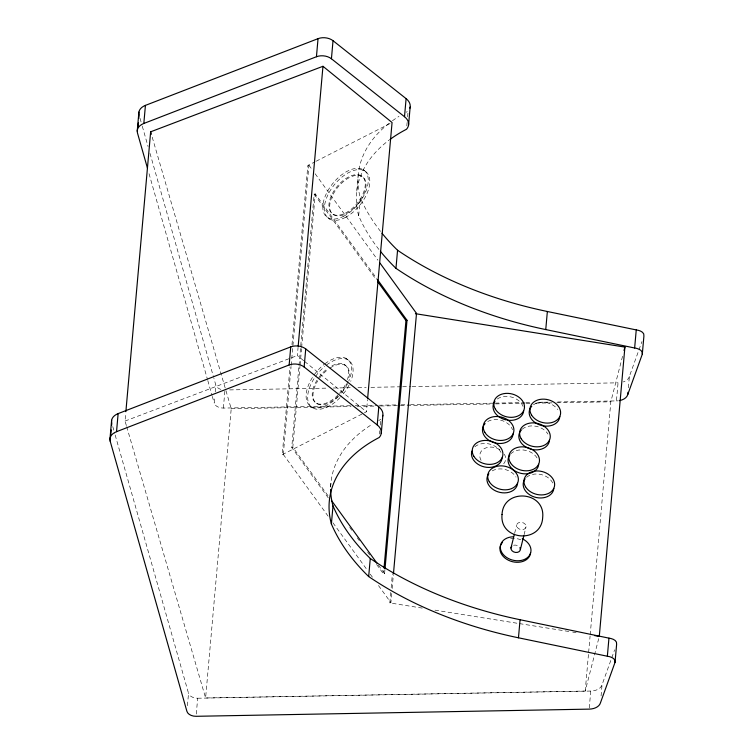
<?xml version="1.0" encoding="UTF-8"?>
<svg xmlns="http://www.w3.org/2000/svg" width="754" height="754" viewBox="0 0 754 754"><rect width="100%" height="100%" fill="white"/><g stroke="black" fill="none" stroke-linecap="round" stroke-linejoin="round"><path stroke-width="0.57" stroke-dasharray="3.77 2.83" d="M126.352 425.567L125.041 421.052L125.767 412.853M187.426 705.735L188.528 693.303L115.004 434.464M350.469 405.756L223.363 408.074A8.426 5.485 5.1 0 1 214.221 403.154L214.815 396.378M215.22 391.863L215.814 385.077L213.891 378.301M196.276 714.038L197.68 698.223A8.426 5.485 5.1 0 1 188.528 693.303M223.363 408.074L224.965 389.997M598.704 638.619L585.217 691.041L205.606 697.968L231.214 408.725L151.309 134.061M328.131 516.179L283.297 454.426L282.232 454.709L290.007 366.887M291.977 344.635L307.839 165.465L315.115 161.761M283.297 454.426L291.072 366.595M291.176 365.426L308.904 165.183L307.839 165.465M303.721 360.723L297.359 355.539L298.084 347.349M328.31 497.913L291.741 447.537L298.904 366.595M299.008 365.426L314.173 194.164L315.247 193.872L376.661 278.471M328.009 495.727L292.816 447.245L299.979 366.303M300.083 365.134L301.534 348.706M301.638 347.537L315.247 193.872M330.61 486.896L331.11 481.25M356.802 191.092L358.395 173.015M378.923 249.451A255.86 166.587 5.1 0 1 358.678 215.748L360.28 197.671A145.908 95.004 5.1 0 1 390.647 122.082M364.38 412.834L366.453 411.769L367.49 400.063M379.526 434.097L379.818 430.704M380.318 425.058L380.723 420.534M406.811 125.871L407.113 122.478M407.612 116.832L408.112 111.177A145.908 95.004 5.1 0 0 406.02 112.28M384.898 570.147L384.587 573.671L383.522 573.964L383.833 570.439M422.231 608.101L389.827 602.936L390.761 592.399M391.175 587.715L392.419 573.662M389.827 602.936L390.902 602.644L391.731 593.275M392.146 588.591L393.39 574.539M585.217 691.041L588.535 653.567M588.638 652.399L590.09 635.999M590.194 634.83L610.825 401.797L622.851 355.077M589.26 707.997L590.759 691.05A12.875 8.379 5.1 0 0 602.069 684.698L614.651 649.797M557.602 401.976L616.452 400.902L618.054 382.825A12.875 8.379 5.1 0 0 619.42 382.749M601.07 695.999L602.069 684.698M628.365 387.773L629.364 376.472L641.946 341.571M514.652 533.219L516.65 525.236M524.077 534.699L526.075 526.707M316.152 161.224L392.061 122.525M282.232 454.709L363.334 413.362M125.041 421.052L297.359 355.539M291.741 447.537L292.816 447.245M229.668 389.912L328.537 388.103M333.24 388.018L352.071 387.679M357.952 387.565L366.19 387.415M370.902 387.33L401.505 386.774M402.674 386.755L410.911 386.604M412.089 386.585L618.054 382.825M355.181 405.671L377.537 405.256M378.715 405.237L396.368 404.917M401.081 404.832L409.318 404.681M410.496 404.662L494.049 403.136M495.227 403.117L524.652 402.579M525.83 402.551L530.533 402.466M537.602 402.344L549.364 402.127M231.214 408.725L351.091 406.538M356.972 406.425L374.597 406.104M380.478 406.001L399.281 405.652M400.449 405.633L494.473 403.918M495.651 403.899L525.029 403.362M526.207 403.343L530.91 403.249M535.613 403.164L552.06 402.872M556.763 402.777L610.825 401.797M197.68 698.223L590.759 691.05M434.964 610.137L518.281 623.426M519.44 623.605L571.523 631.909M572.672 632.097L576.15 632.653M362.976 169.575L364.531 170.838M361.043 175.663L361.816 176.295M333.164 214.287L333.937 214.918M328.122 217.849L329.677 219.112M346.246 358.48L347.801 359.752M344.314 364.578L345.096 365.209M304.635 361.458L366.453 411.769M316.435 403.202L317.217 403.833M311.402 406.764L312.948 408.027M308.904 165.183L311.666 168.981M315.115 173.731L377.886 260.196M314.173 194.164L376.284 279.715M378.376 565.114L384.587 573.671M349.705 527.385L351.779 530.232M357.292 537.838L359.366 540.693M367.65 552.098L369.714 554.953M376.614 564.454L383.522 573.964M332.957 522.833L367.452 570.344M370.205 574.143L372.966 577.941M378.489 585.547L390.902 602.644M126.681 426.698L205.606 697.968M140.046 118.321L141.969 125.107M142.289 126.238L148.076 146.578M149.999 153.364L213.571 377.17M149.038 173.703L207.473 379.422M207.793 380.553L211.968 395.247M212.289 396.378L214.221 403.154M112.761 426.547L114.683 433.333M617.818 400.826A12.875 8.379 5.1 0 1 616.452 400.902M358.678 215.748A145.908 95.004 5.1 0 1 389.045 140.159M481.08 460.355A13.148 9.915 15.2 0 1 484.191 448.687A13.148 9.915 15.2 0 1 499.93 449.695M504.341 454.115A13.148 9.915 15.2 0 1 503.465 464.059M510.628 538.507A15.542 11.734 14 0 1 520.797 539.789M492.183 470.892A15.542 11.734 14 0 1 516.047 477.094M526.565 477.301A15.542 11.734 14 0 1 541.532 474.634A15.542 11.734 14 0 1 553.266 484.191M510.646 453.927A15.542 11.734 14 0 1 525.745 450.374A15.542 11.734 14 0 1 538.12 460.081M474.85 446.764A15.542 11.734 14 0 1 489.808 444.106A15.542 11.734 14 0 1 501.542 453.663M487.725 421.524A15.542 11.734 14 0 1 512.541 429.733M522.202 429.214A15.542 11.734 14 0 1 547.951 434.097M533.436 404.794A15.542 11.734 14 0 1 557.771 409.554M497.301 399.017A15.542 11.734 14 0 1 523.116 406.594M513.578 545.293A4.778 3.61 14 0 1 518.29 546.028M380.525 231.374A255.86 166.587 5.1 0 1 360.28 197.671M392.429 120.763A145.908 95.004 5.1 0 1 398.989 116.361M220.875 389.403A8.426 5.485 5.1 0 1 215.814 385.077M629.364 376.472A12.875 8.379 5.1 0 1 623.275 381.958M330.676 487.084A145.908 95.004 5.1 0 1 371.703 424.587M378.734 420.506A145.908 95.004 5.1 0 1 380.817 419.403M324.899 363.786A29.887 16.343 -50.9 0 1 347.292 359.14A29.887 16.343 -50.9 0 1 348.772 381.081M347.434 383.927A29.887 16.343 -50.9 0 1 341.383 393.088M338.414 396.425A29.887 16.343 -50.9 0 1 310.111 405.925A29.887 16.343 -50.9 0 1 312.976 376.632M314.229 374.813A29.887 16.343 -50.9 0 1 324.069 364.427M329.894 368.112A23.911 13.072 -50.9 0 1 348.235 380.28M347.886 381.317A23.911 13.072 -50.9 0 1 340.912 393.239M338.103 396.284A23.911 13.072 -50.9 0 1 316.246 403.22A23.911 13.072 -50.9 0 1 317.754 380.845M319.479 378.263A23.911 13.072 -50.9 0 1 328.009 369.451M331.977 365.813A23.911 13.072 -50.9 0 1 347.462 379.648M345.266 384.926A23.911 13.072 -50.9 0 1 339.451 393.409M338.046 394.926A23.911 13.072 -50.9 0 1 315.247 402.4A23.911 13.072 -50.9 0 1 318.103 378.48M318.697 377.631A23.911 13.072 -50.9 0 1 327.236 368.819M326.444 365.049A29.887 16.343 -50.9 0 1 348.593 360.224A29.887 16.343 -50.9 0 1 350.723 381.392M348.989 385.19A29.887 16.343 -50.9 0 1 340.723 396.887M339.969 397.688A29.887 16.343 -50.9 0 1 308.961 403.805A29.887 16.343 -50.9 0 1 324.795 366.369M517.121 527.14A4.778 3.61 14 0 0 525.284 528.422A4.778 3.61 14 0 0 521.683 522.362A4.778 3.61 14 0 0 517.121 527.14M343.551 216.313A29.887 16.343 -50.9 0 0 366.161 172.421A29.887 16.343 -50.9 0 0 326.944 192.411A29.887 16.343 -50.9 0 0 343.551 216.313M346.274 213.684A23.911 13.072 -50.9 0 0 364.361 178.575A23.911 13.072 -50.9 0 0 332.995 194.57A23.911 13.072 -50.9 0 0 346.274 213.684M345.502 213.052A23.911 13.072 -50.9 0 0 363.588 177.944A23.911 13.072 -50.9 0 0 332.212 193.938A23.911 13.072 -50.9 0 0 345.502 213.052M345.106 217.576A29.887 16.343 -50.9 0 0 367.707 173.684A29.887 16.343 -50.9 0 0 328.499 193.674A29.887 16.343 -50.9 0 0 345.106 217.576"/><path stroke-width="1.13" d="M109.933 439.346L111.62 420.327M137.228 131.121L138.906 112.101M330.657 489.431A145.908 95.004 5.1 0 0 332.995 505.896L331.392 523.973A255.86 166.587 5.1 0 0 368.678 576.556A325.605 211.997 5.1 0 0 518.469 637.799L607.356 656.234C610.533 656.611 615.848 658.317 615.019 662.417L600.476 702.775A12.875 8.379 5.1 0 1 589.157 709.128L196.078 716.3A8.426 5.485 5.1 0 1 186.926 711.38L110.197 441.241L110.489 437.848M110.791 434.455L111.196 429.94M111.592 425.416L111.79 423.164A14.892 9.698 5.1 0 1 118.133 413.607L290.752 346.887A11.498 7.483 5.1 0 1 305.738 348.923L378.81 406.868A16.56 10.782 5.1 0 1 382.598 416.387M137.982 127.36L138.378 122.845M138.783 118.321L139.085 114.928A14.892 9.698 5.1 0 1 145.428 105.381L318.037 38.661A11.498 7.483 5.1 0 1 333.023 40.697L406.104 98.642A16.56 10.782 5.1 0 1 409.893 108.161M110.197 441.241A14.892 9.698 5.1 0 1 116.531 431.684L118.133 413.607M147.435 168.048L137.482 133.015A14.892 9.698 5.1 0 1 143.826 123.458L145.428 105.381M125.871 411.684L150.649 131.809L322.966 66.295L392.061 122.525L367.594 398.894M116.531 431.684L289.15 364.964L290.752 346.887M143.826 123.458L316.444 56.739L318.037 38.661M298.188 346.171L322.966 66.295M331.392 523.973A145.908 95.004 5.1 0 1 379.224 437.48A16.56 10.782 5.1 0 0 377.217 424.945L304.135 367L305.738 348.923M389.931 139.499A145.908 95.004 5.1 0 1 406.51 129.254A16.56 10.782 5.1 0 0 404.502 116.719L331.43 58.774L333.023 40.697M377.217 424.945L378.81 406.868M404.502 116.719L406.104 98.642M368.678 576.556L370.271 558.478A255.86 166.587 5.1 0 1 332.995 505.896M381.26 433.38L382.853 415.303M619.157 400.657A12.875 8.379 5.1 0 0 627.762 394.549L642.304 354.192C643.134 350.092 637.818 348.386 634.642 347.999L545.755 329.573A325.605 211.997 5.1 0 1 395.963 268.33L397.565 250.253A255.86 166.587 5.1 0 1 381.995 233.222M408.545 125.155L410.148 107.077M384.04 568.092L405.954 320.582L377.66 281.61M385.002 568.978L407.019 320.299L377.349 279.423M393.494 573.37L416.51 313.4L379.95 263.042M518.469 637.799L520.062 619.722A325.605 211.997 5.1 0 1 370.271 558.478M545.755 329.573L547.357 311.496A325.605 211.997 5.1 0 1 397.565 250.253M416.51 313.4L415.435 313.692L624.906 347.094L599.289 636.338L594.661 635.603M627.762 394.549L627.959 392.287M607.356 656.234L608.949 638.148L520.062 619.722M634.642 347.999L636.244 329.922L547.357 311.496M615.019 662.417L616.621 644.34C617.441 640.24 612.135 638.534 608.949 638.148M642.304 354.192L643.907 336.114C644.736 332.014 639.42 330.309 636.244 329.922M510.948 548.054L514.369 534.36M520.373 549.525L523.794 535.84M624.02 350.516L624.906 347.094M405.954 320.582L407.019 320.299M331.458 500.477L377 563.21M150.649 131.809L151.309 134.061M395.963 268.33A255.86 166.587 5.1 0 1 380.393 251.299M316.444 56.739A11.498 7.483 5.1 0 1 331.43 58.774M530.59 552.71A15.542 11.734 14 0 1 510.317 561.042A15.542 11.734 14 0 1 502.541 542.362M517.583 483.295A15.542 11.734 14 0 1 497.923 491.844A15.542 11.734 14 0 1 488.856 473.738M553.841 488.375A15.542 11.734 14 0 1 534.181 496.933A15.542 11.734 14 0 1 525.114 478.818M538.695 464.266A15.542 11.734 14 0 1 519.035 472.824A15.542 11.734 14 0 1 509.968 454.719M502.117 457.848A15.542 11.734 14 0 1 484.454 466.952A15.542 11.734 14 0 1 471.91 451.071M513.116 433.918A15.542 11.734 14 0 1 492.843 442.259A15.542 11.734 14 0 1 485.076 423.578M549.477 440.289A15.542 11.734 14 0 1 529.204 448.63A15.542 11.734 14 0 1 521.429 429.95M559.826 416.566A15.542 11.734 14 0 1 539.553 424.898A15.542 11.734 14 0 1 531.777 406.218M523.691 410.779A15.542 11.734 14 0 1 507.338 420.138M506.226 419.931A15.542 11.734 14 0 1 500.769 417.923M499.827 417.367A15.542 11.734 14 0 1 494.963 401.232M522.249 538.742A15.542 11.734 14 0 1 526.697 558.186A15.542 11.734 14 0 1 502.041 552.861A15.542 11.734 14 0 1 513.276 536.801M519.902 547.621A4.778 3.61 14 0 1 515.34 552.409A4.778 3.61 14 0 1 511.74 546.348M289.15 364.964A11.498 7.483 5.1 0 1 304.135 367M502.032 514.501C499.318 541.061 541.561 543.926 542.691 517.404C545.406 490.845 503.163 487.979 502.032 514.501M473.795 456.208A15.542 11.734 14 0 0 500.307 460.355A15.542 11.734 14 0 0 488.611 440.656A15.542 11.734 14 0 0 473.795 456.208M484.794 432.287A15.542 11.734 14 0 0 511.306 436.434A15.542 11.734 14 0 0 499.61 416.736A15.542 11.734 14 0 0 484.794 432.287M489.252 481.655A15.542 11.734 14 0 0 515.774 485.802A15.542 11.734 14 0 0 504.068 466.104A15.542 11.734 14 0 0 489.252 481.655M495.359 409.149A15.542 11.734 14 0 0 521.881 413.296A15.542 11.734 14 0 0 510.185 393.597A15.542 11.734 14 0 0 495.359 409.149M525.51 486.735A15.542 11.734 14 0 0 552.032 490.892A15.542 11.734 14 0 0 540.326 471.184A15.542 11.734 14 0 0 525.51 486.735M510.364 462.636A15.542 11.734 14 0 0 536.886 466.783A15.542 11.734 14 0 0 525.189 447.084A15.542 11.734 14 0 0 510.364 462.636M521.155 438.658A15.542 11.734 14 0 0 547.668 442.805A15.542 11.734 14 0 0 535.971 423.107A15.542 11.734 14 0 0 521.155 438.658M531.504 414.926A15.542 11.734 14 0 0 558.017 419.073A15.542 11.734 14 0 0 546.32 399.375A15.542 11.734 14 0 0 531.504 414.926"/></g></svg>
